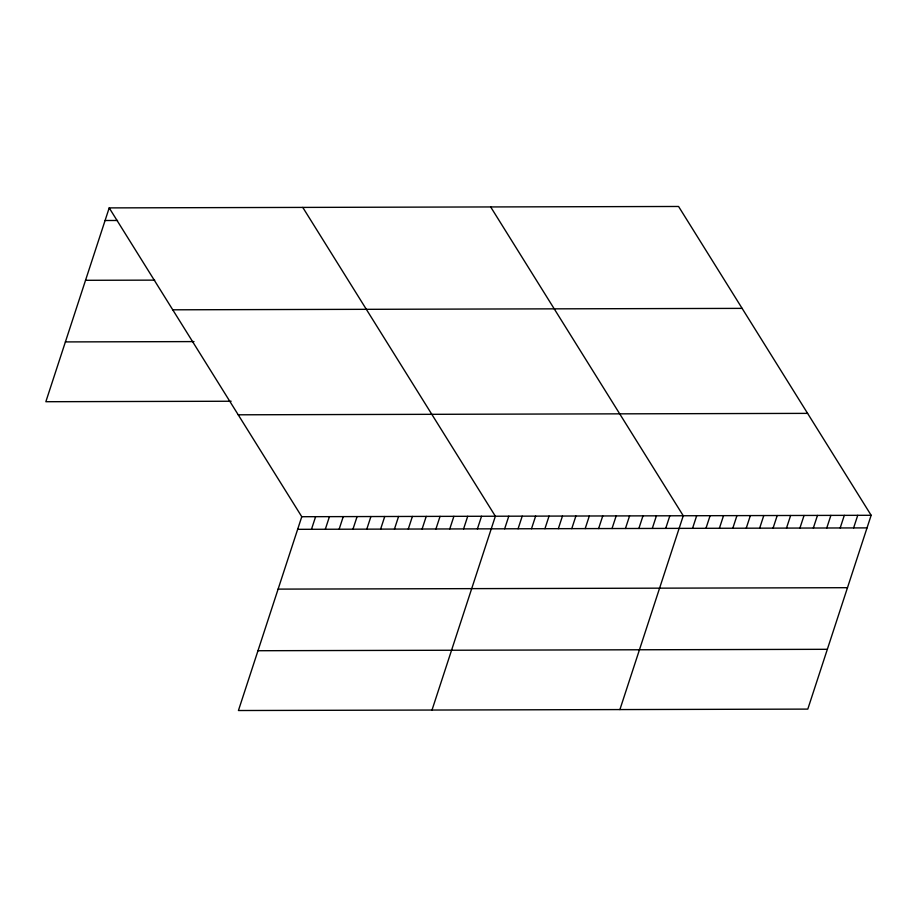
<?xml version="1.0" encoding="UTF-8"?>
<svg xmlns="http://www.w3.org/2000/svg" width="917" height="917" viewBox="0 0 917 917"><rect width="100%" height="100%" fill="white"/><g stroke="black" fill="none" stroke-linecap="round" stroke-linejoin="round"><path stroke-width="1.38" d="M109.203 207.895L301.773 516.718L238.431 710.526L807.797 709.105L871.15 515.285L678.569 206.474L109.203 207.895L45.85 401.715L231.141 401.245M311.482 529.281L315.608 516.684M325.317 529.247L329.432 516.638M339.141 529.212L343.256 516.603M352.965 529.178L357.091 516.569M366.8 529.143L370.915 516.535M380.624 529.109L384.739 516.5M394.448 529.075L398.574 516.466M408.283 529.04L412.398 516.431M422.107 529.006L426.222 516.397M435.93 528.971L440.057 516.363M449.766 528.937L453.881 516.328M463.589 528.903L467.704 516.294M477.413 528.868L481.54 516.26M432.01 710.045L495.363 516.225L302.782 207.414M504.659 528.8L508.786 516.191M518.082 528.765L522.209 516.156M531.505 528.731L535.631 516.122M544.927 528.696L549.042 516.088M558.35 528.662L562.465 516.065M571.772 528.639L575.887 516.03M585.195 528.605L589.31 515.996M598.606 528.57L602.733 515.962M612.029 528.536L616.155 515.927M625.451 528.501L629.578 515.893M638.874 528.467L642.989 515.858M652.296 528.433L656.412 515.824M665.719 528.398L669.834 515.79M619.903 709.575L683.257 515.755L490.675 206.944M692.553 528.33L696.679 515.721M705.975 528.295L710.102 515.686M719.398 528.261L723.524 515.652M732.821 528.226L736.936 515.618M746.243 528.192L750.358 515.583M759.666 528.158L763.781 515.549M773.077 528.135L777.203 515.526M786.499 528.1L790.626 515.492M799.922 528.066L804.049 515.457M813.345 528.032L817.471 515.423M826.767 527.997L830.882 515.388M840.19 527.963L844.305 515.354M853.612 527.928L857.727 515.32M105.077 220.504L117.525 220.481M85.533 280.304L154.675 280.132M172.751 309.808L742.117 308.376M65.394 341.915L193.991 341.594M238.225 414.805L807.602 413.372M301.773 516.718L871.15 515.285M297.658 529.327L867.024 527.894M278.115 589.115L847.48 587.694M257.975 650.726L827.352 649.305"/></g></svg>
